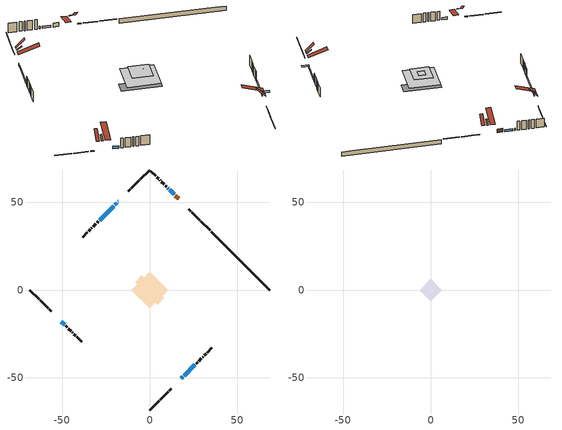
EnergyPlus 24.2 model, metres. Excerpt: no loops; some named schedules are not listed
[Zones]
conditioned space
 floor outside (Floor1 construction): -4.33,0 0,4.33 4.33,0 0,-4.33 z0.25
 floor adiabatic (AdiabaticFloorConstruction): -10.45,0 0,10.45 10.45,0 0,-10.45 z2.69
 floor foundation (Slab1 construction): -8.32,4.43 -4.43,8.32 8.32,-4.43 4.43,-8.32 z-2.04
 wall outside (RimJoist1 construction): 0,-68.38 5.3,-63.07 / -68.38,0 -63.07,-5.3 / 0,68.38 -5.3,63.07 / 34.46,33.92 29.16,39.22 z0.25:0.55
 wall outside (RimJoist2 construction): 5.96,-62.42 10.44,-57.94 / -62.42,-5.96 -57.94,-10.44 / -5.96,62.42 -10.44,57.94 / 28.5,39.88 24.03,44.35 z0.25:0.55
 wall outside (RimJoist3 construction): 11.09,-57.29 12.19,-56.19 / -57.29,-11.09 -56.19,-12.19 / -11.09,57.29 -12.19,56.19 / 23.37,45.01 22.27,46.1 z0.25:0.55
 wall outside (AdiabaticWallConstruction 1): 16.42,51.96 14.6,53.78 z0.25:2.28
 wall outside (AdiabaticWallConstruction): 18.04,-50.33 18.91,-49.47 z0.25:1.77; 13.95,54.43 11.28,57.1 / 19.56,-48.81 25.78,-42.6 / -50.33,-18.04 -48.56,-19.82 / -18.04,50.33 -18.19,50.19 / 10.63,57.75 10.33,58.04 / -18.85,49.53 -19.92,48.45 / -20.58,47.8 -28.57,39.81 z0.25:1.47
 wall outside (Wall1 construction): 26.44,-41.94 27.25,-41.12 / -47.9,-20.48 -47.08,-21.3 / -29.23,39.15 -30.05,38.33 / 9.68,58.7 8.86,59.52 z0.25:5.13
 wall outside (Wall2 construction): 27.91,-40.47 29.47,-38.91 / -46.43,-21.95 -44.86,-23.51 / -30.7,37.67 -32.27,36.11 / 8.2,60.18 6.64,61.74 z0.25:5.13
 wall outside (Wall3 construction): 30.13,-38.25 30.43,-37.95 / -44.21,-24.17 -43.9,-24.47 / -32.92,35.45 -33.23,35.15 / 5.98,62.39 5.68,62.7 z0.25:5.13
 wall outside (Wall4 construction): 31.09,-37.29 32.06,-36.32 / -43.25,-25.13 -42.28,-26.1 / -33.88,34.5 -34.85,33.52 / 5.02,63.35 4.05,64.32 z0.25:5.13
 wall outside (Wall5 construction): 32.72,-35.66 35.46,-32.92 / -41.62,-26.76 -38.88,-29.5 / -35.51,32.87 -38.25,30.13 / 3.4,64.98 0.66,67.72 z0.25:5.13
 wall foundation (FoundationWall1 construction): 35.12,33.26,-2.04 35.12,33.26,0.25 65.05,3.33,0.25 65.05,3.33,0.09 68.38,0,0.09 68.38,0,-2.04
 window (WindowConstruction 4): 18.04,-50.33 18.91,-49.47 z0.25:1.77
 window (WindowConstruction 1): 13.95,54.43 11.28,57.1 z0.25:1.47
 window (WindowConstruction 2): 19.56,-48.81 25.78,-42.6 z0.25:1.47
 window (WindowConstruction 3): -50.33,-18.04 -48.56,-19.82 z0.25:1.47
 window (WindowConstruction 6): -18.04,50.33 -18.19,50.19 z0.25:1.47
 window (WindowConstruction 7): 10.62,57.75 10.33,58.04 z0.25:1.47
 window (WindowConstruction 5): -18.85,49.53 -19.92,48.45 z0.25:1.47
 window (WindowConstruction): -20.58,47.8 -28.57,39.81 z0.25:1.47
 door (Door): 16.42,51.96 14.6,53.78 z0.25:2.28
 ceiling adiabatic (AdiabaticFloorConstruction): 0,-10.45 10.45,0 0,10.45 -10.45,0 z2.69
 roof outside (Roof1 construction): 13.82,-54.56,5.13 11.06,-51.8,9.03 10.08,-52.78,9.03 12.84,-55.54,5.13; -54.56,-13.82,5.13 -51.8,-11.06,9.03 -52.78,-10.08,9.03 -55.54,-12.84,5.13; -13.82,54.56,5.13 -11.06,51.8,9.03 -10.08,52.78,9.03 -12.84,55.54,5.13; 20.64,47.73,5.13 17.89,44.98,9.03 18.86,44,9.03 21.62,46.76,5.13
 roof outside (Roof2 construction): 14.98,-53.4,5.13 13.37,-51.79,6.84 12.86,-52.29,6.84 14.47,-53.9,5.13; -53.4,-14.98,5.13 -51.79,-13.37,6.84 -52.29,-12.86,6.84 -53.9,-14.47,5.13; -14.98,53.4,5.13 -13.37,51.79,6.84 -12.86,52.29,6.84 -14.47,53.9,5.13; 19.48,48.89,5.13 17.87,47.28,6.84 18.38,46.78,6.84 19.99,48.39,5.13
attic - vented
 floor to conditioned space (Floor2 construction Reversed): -2.37,0 0,2.37 2.37,0 0,-2.37 z5.13
 floor to conditioned space (Floor3 construction Reversed): -6.4,0 0,6.4 6.4,0 0,-6.4 z5.13
 roof outside (Roof3 construction): 17.39,-50.99,5.13 10.74,-44.34,8.26 8.99,-46.09,8.26 15.63,-52.74,5.13; -50.99,-17.39,5.13 -44.34,-10.74,8.26 -46.09,-8.99,8.26 -52.74,-15.63,5.13; -17.39,50.99,5.13 -10.74,44.34,8.26 -8.99,46.09,8.26 -15.63,52.74,5.13; 17.07,51.3,5.13 10.42,44.65,8.26 12.18,42.9,8.26 18.83,49.55,5.13
shading: 19.01,-49.37 17.94,-50.44 20.31,-52.81 21.38,-51.73 z1.92
[Building]
Building 1: Terrain=Suburbs
[Site:Location]
Montreal Intl AP_QC: Latitude {deg}=45.47; Longitude {deg}=-73.74; Time Zone {hr}=-5; Elevation {m}=36; Keep Site Location Information=Yes
[Site:GroundTemperature:Shallow]
2.07863, -0.316383, -0.508184, 0.628371, 5.19101, 9.73239, 13.6695, 16.1636, 16.3755, 14.347, 10.5102, 6.10817
[Site:WaterMainsTemperature]
Calculation Method=Schedule; Temperature Schedule=mains temperature schedule
[Material] Roughness=Rough; Thermal Absorptance=0.9
Name | Thickness {m} | Conductivity {W/m-K} | Density {kg/m3} | Specific Heat {J/kg-K} | Solar Absorptance | Visible Absorptance
asphalt or fiberglass shingles | 0.00635 | 0.162714 | 1121.4 | 1465.45 | 0.84 | 0.84
ceiling loosefill ins | 0.0846667 | 0.0480833 | 16.02 | 1046.75 | 0.7 | 0.7
ceiling stud and cavity | 0.1397 | 0.104117 | 65.682 | 1177.47 | 0.7 | 0.7
ceiling stud and cavity 1 | 0.1397 | 0.0969892 | 65.682 | 1177.47 | 0.7 | 0.7
concrete 4.0 in. | 0.1016 | 1.803125 | 2242.8 | 837.4 | 0.7 | 0.7
concrete 8.0 in. | 0.2032 | 1.803125 | 2242.8 | 837.4 | 0.7 | 0.7
door material | 0.04445 | 0.053851 | 512.64 | 1214.23 | 0.7 | 0.7
exterior vertical ins | 0.0398443 | 0.029427 | 32.04 | 1214.23 | 0.7 | 0.7
floor covering | 0.0127 | 0.0433444 | 54.468 | 1339.84 | 0.6 | 0.6
floor rigid ins | 0.155448 | 0.029427 | 32.04 | 1214.23 | 0.7 | 0.7
floor rigid ins 1; wall rigid ins 1 | 0.512978 | 0.029427 | 32.04 | 1214.23 | 0.7 | 0.7
floor stud and cavity | 0.1397 | 0.216063 | 92.3553 | 1139.71 | 0.7 | 0.7
floor stud and cavity 1 | 0.1397 | 1.75129 | 37.0049 | 1207.88 | 0.7 | 0.7
furniture material conditioned space 1 | 0.1524 | 0.115458 | 640.8 | 1214.23 | 0.6 | 0.6
gypsum board | 0.0127 | 0.160291 | 801 | 837.4 | 0.6 | 0.6
gypsum board 1 | 0.0127 | 0.160291 | 801 | 837.4 | 0.7 | 0.7
osb sheathing 0.5 in. | 0.0127 | 0.115458 | 512.64 | 1214.23 | 0.7 | 0.7
osb sheathing 0.75 in. | 0.01905 | 0.115458 | 512.64 | 1214.23 | 0.7 | 0.7
osb sheathing 2.0 in. | 0.0508 | 0.115458 | 512.64 | 1214.23 | 0.7 | 0.7
rim joist rigid ins; wall rigid ins | 0.051816 | 0.029427 | 32.04 | 1214.23 | 0.7 | 0.7
rim joist stud and cavity | 0.0508 | 0.0327253 | 125.044 | 1163.47 | 0.6 | 0.6
rim joist stud and cavity 1 | 0.0508 | 0.237293 | 125.044 | 1163.47 | 0.6 | 0.6
rim joist stud and cavity 2 | 0.0508 | 0.0479571 | 125.044 | 1163.47 | 0.6 | 0.6
roof stud and cavity | 0.2032 | 0.1132 | 78.34581 | 1123.46 | 0.7 | 0.7
roof stud and cavity 1 | 0.2032 | 0.114765 | 78.34581 | 1123.46 | 0.7 | 0.7
wall stud and cavity | 0.1397 | 0.0981912 | 139.0536 | 1170.24 | 0.7 | 0.7
wall stud and cavity 1 | 0.1397 | 0.219171 | 139.0536 | 1170.24 | 0.7 | 0.7
wall stud and cavity 2 | 0.1397 | 0.142185 | 139.0536 | 1170.24 | 0.7 | 0.7
wall stud and cavity 3 | 0.1397 | 0.14531 | 139.0536 | 1170.24 | 0.7 | 0.7
wall stud and cavity 4 | 0.1397 | 0.213279 | 139.0536 | 1170.24 | 0.7 | 0.7
wall stud and cavity 5 | 0.0889 | 0.380278 | 52.3479 | 1209.89 | 0.7 | 0.7
wall stud and cavity 6 | 0.0889 | 0.391764 | 83.0341 | 1211.67 | 0.7 | 0.7
wood siding | 0.0254 | 0.102417 | 544.68 | 1172.36 | 0 | 0
wood siding 1; wood siding 2; wood siding 3 | 0.0254 | 0.102417 | 544.68 | 1172.36 | 0.7 | 0.7
[WindowMaterial:SimpleGlazingSystem]
Name | U-Factor {W/m2-K} | Solar Heat Gain Coefficient
WindowMaterial | 2.93382 | 0.6
WindowMaterial 1 | 2.961077 | 0.63
WindowMaterial 2 | 3.09508 | 0.34
[Construction]
AdiabaticFloorConstruction: floor stud and cavity 1, floor rigid ins 1, osb sheathing 0.75 in., floor covering
AdiabaticWallConstruction: wood siding 2, wall rigid ins 1, wall stud and cavity 5, gypsum board
AdiabaticWallConstruction 1: wood siding 3, wall rigid ins 1, wall stud and cavity 5, gypsum board
Door: door material
Floor1 construction: floor stud and cavity, floor rigid ins, osb sheathing 0.75 in., floor covering
Floor2 construction Reversed: gypsum board, ceiling stud and cavity, ceiling loosefill ins
Floor3 construction Reversed: gypsum board, ceiling stud and cavity 1, ceiling loosefill ins
FoundationWall1 construction: concrete 8.0 in., gypsum board 1
furniture construction conditioned space 1: furniture material conditioned space 1
PartitionWallConstruction: gypsum board, wall stud and cavity 6, gypsum board
RimJoist1 construction: wood siding 1, rim joist rigid ins, osb sheathing 2.0 in., rim joist stud and cavity
RimJoist2 construction: wood siding 1, rim joist rigid ins, osb sheathing 2.0 in., rim joist stud and cavity 1
RimJoist3 construction: wood siding 1, rim joist rigid ins, osb sheathing 2.0 in., rim joist stud and cavity 2
Roof1 construction: asphalt or fiberglass shingles, osb sheathing 0.75 in., roof stud and cavity, gypsum board
Roof2 construction: asphalt or fiberglass shingles, osb sheathing 0.75 in., roof stud and cavity 1, gypsum board
Roof3 construction: asphalt or fiberglass shingles
Slab1 construction: concrete 4.0 in.
Wall1 construction: wood siding, wall rigid ins, osb sheathing 0.5 in., wall stud and cavity, gypsum board
Wall2 construction: wood siding, wall rigid ins, osb sheathing 0.5 in., wall stud and cavity 1, gypsum board
Wall3 construction: wood siding, wall rigid ins, osb sheathing 0.5 in., wall stud and cavity 2, gypsum board
Wall4 construction: wood siding, wall rigid ins, osb sheathing 0.5 in., wall stud and cavity 3, gypsum board
Wall5 construction: wood siding, wall rigid ins, osb sheathing 0.5 in., wall stud and cavity 4, gypsum board
WindowConstruction; WindowConstruction 1; WindowConstruction 2; WindowConstruction 3: WindowMaterial
WindowConstruction 4; WindowConstruction 5: WindowMaterial 1
WindowConstruction 6; WindowConstruction 7: WindowMaterial 2
[Zone] Multiplier=1; Part of Total Floor Area=Yes
Name | Volume {m3}
attic - vented | 47.4365
conditioned space | 792.9
[Space]
Name | Zone | Volume {m3}
attic - vented 1 | attic - vented | 47.4365
conditioned space 1 | conditioned space | 792.9
[ZoneInfiltration:EffectiveLeakageArea]
infil attic - vented 1: Zone or Space=attic - vented 1; Schedule=Always On Discrete; Effective Air Leakage Area {cm2}=3728.8; Stack Coefficient=0.00021798; Wind Coefficient=9.97537e-06
[ZoneMixing]
whole house fan mix: Zone or Space=attic - vented; Schedule=Always On Continuous; Design Flow Rate Calculation Method=Flow/Zone; Design Flow Rate {m3/s}=0; Source Zone or Space=conditioned space
[SurfaceProperty:ExposedFoundationPerimeter]
Slab1: Exposed Perimeter Calculation Method=TotalExposedPerimeter; Total Exposed Perimeter {m}=47.037
[InternalMass] Zone or ZoneList=conditioned space; Space or SpaceList=conditioned space 1
Name | Construction | Surface Area {m2}
furniture mass conditioned space 1 | furniture construction conditioned space 1 | 141.852
partition wall mass | PartitionWallConstruction | 354.631
[Lights]
interior lighting: Zone or ZoneList or Space or SpaceList=conditioned space 1; Schedule=interior lighting schedule; Design Level Calculation Method=LightingLevel; Lighting Level {W}=343.2; Return Air Fraction=0; Fraction Radiant=0.6; Fraction Visible=0.2; Fraction Replaceable=1
[People]
occupants: Zone or ZoneList or Space or SpaceList=conditioned space 1; Number of People Schedule=occupants schedule; Number of People Calculation Method=People; Number of People=3; Fraction Radiant=0.314171; Sensible Heat Fraction=0.56303; Activity Level Schedule=occupants activity schedule; Carbon Dioxide Generation Rate {m3/s-W}=0; Enable ASHRAE 55 Comfort Warnings=No; Mean Radiant Temperature Calculation Type=EnclosureAveraged
[ElectricEquipment] Zone or ZoneList or Space or SpaceList=conditioned space 1; Design Level Calculation Method=EquipmentLevel
Name | Schedule | Design Level {W} | Fraction Latent | Fraction Radiant | Fraction Lost
clothes dryer | clothes dryer schedule | 140.772 | 0.015 | 0.081 | 0.85
clothes washer | clothes washer schedule | 32.1985 | 0.03 | 0.162 | 0.7
cooking range | cooking range schedule | 215.147 | 0.08 | 0.432 | 0.2
dishwasher | dishwasher schedule | 66.8632 | 0.3 | 0.18 | 0.4
fridge | fridge schedule | 72.9452 | 0 | 0.6 | 0
mech vent house fan | mech vent house fan schedule | 960 | 0 | 0 | 1
mech vent house fan cfis | mech vent house fan cfis schedule | 0 | 0 | 0 | 0
misc plug loads | misc plug loads schedule | 494.7 | 0.045 | 0.513 | 0.1
whole house fan | Always On Discrete | 0 | 0 | 0 | 1
[OtherEquipment] Zone or ZoneList or Space or SpaceList=conditioned space 1; Design Level Calculation Method=EquipmentLevel
Name | Fuel Type | Schedule | Design Level {W} | Fraction Latent | Fraction Radiant | Fraction Lost
clothes dryer 1 | Electricity | clothes dryer schedule | 0 | 0.015 | 0.081 | 0.85
cooking range 1 | Electricity | cooking range schedule | 0 | 0.08 | 0.432 | 0.2
general water use latent | None | general water use schedule | 62.594 | 1 | 0 | 0
general water use sensible | None | general water use schedule | -61.6891 | 0 | 0.6 | 0
mech vent house fan latent load | None | Always On Discrete | 0 | 1 | 0 | 0
mech vent house fan sensible load | None | Always On Discrete | 0 | 0 | 0 | 0
water heater energy adjustment1 | Electricity | Always On Discrete | 0.01 | 0 | 0 | 1
[ZoneInfiltration:DesignFlowRate] Zone or ZoneList or Space or SpaceList=conditioned space 1; Schedule=Always On Discrete; Design Flow Rate Calculation Method=Flow/Zone; Design Flow Rate {m3/s}=0
infil flow; natural vent flow; whole house fan flow
[Foundation:Kiva]
Foundation Kiva 1: Initial Indoor Air Temperature {C}=21; Wall Height Above Grade {m}=0.249997; Wall Depth Below Slab {m}=0.2032; Custom Block Material Name 1=exterior vertical ins; Custom Block Depth 1 {m}=2.28999; Custom Block X Position 1 {m}=0.2159; Custom Block Z Position 1 {m}=0
[Foundation:Kiva:Settings]
Soil Conductivity {W/m-K}=0.849921; Soil Density {kg/m3}=1842.3; Soil Specific Heat {J/kg-K}=418.7; Ground Solar Absorptivity=0.9; Ground Thermal Absorptivity=0.9; Ground Surface Roughness {m}=0.03; Far-Field Width {m}=40; Deep-Ground Boundary Condition=ZeroFlux; Deep-Ground Depth {m}=40; Minimum Cell Dimension {m}=0.2; Maximum Cell Growth Coefficient=3; Simulation Timestep=Timestep
[Exterior:Lights]
exterior lighting: Schedule=exterior lighting schedule; Design Level {W}=75.6
[Schedule:Constant]
Name | Hourly Value
Always On Continuous; mech vent house fan schedule; mech vent house fan cfis schedule; Always On Discrete | 1
occupants activity schedule | 117.228
fridge schedule | 0
[Schedule:Week:Daily]
interior lighting schedule Week Rule - Jan1-Jan27: interior lighting schedule day, interior lighting schedule day, interior lighting schedule day, interior lighting schedule day, interior lighting schedule day, interior lighting schedule day, interior lighting schedule day, interior lighting schedule default day, interior lighting schedule default day, interior lighting schedule default day, interior lighting schedule default day, interior lighting schedule default day
interior lighting schedule Week Rule - Jan28-Feb3: interior lighting schedule day, interior lighting schedule day, interior lighting schedule day, interior lighting schedule day, interior lighting schedule day 1, interior lighting schedule day 1, interior lighting schedule day 1, interior lighting schedule default day, interior lighting schedule default day, interior lighting schedule default day, interior lighting schedule default day, interior lighting schedule default day
interior lighting schedule Week Rule - Feb4-Feb24: interior lighting schedule day 1, interior lighting schedule day 1, interior lighting schedule day 1, interior lighting schedule day 1, interior lighting schedule day 1, interior lighting schedule day 1, interior lighting schedule day 1, interior lighting schedule default day, interior lighting schedule default day, interior lighting schedule default day, interior lighting schedule default day, interior lighting schedule default day
interior lighting schedule Week Rule - Feb25-Mar3: interior lighting schedule day 1, interior lighting schedule day 1, interior lighting schedule day 1, interior lighting schedule day 1, interior lighting schedule day 2, interior lighting schedule day 2, interior lighting schedule day 2, interior lighting schedule default day, interior lighting schedule default day, interior lighting schedule default day, interior lighting schedule default day, interior lighting schedule default day
interior lighting schedule Week Rule - Mar4-Mar31: interior lighting schedule day 2, interior lighting schedule day 2, interior lighting schedule day 2, interior lighting schedule day 2, interior lighting schedule day 2, interior lighting schedule day 2, interior lighting schedule day 2, interior lighting schedule default day, interior lighting schedule default day, interior lighting schedule default day, interior lighting schedule default day, interior lighting schedule default day
interior lighting schedule Week Rule - Apr1-Apr28: interior lighting schedule day 3, interior lighting schedule day 3, interior lighting schedule day 3, interior lighting schedule day 3, interior lighting schedule day 3, interior lighting schedule day 3, interior lighting schedule day 3, interior lighting schedule default day, interior lighting schedule default day, interior lighting schedule default day, interior lighting schedule default day, interior lighting schedule default day
interior lighting schedule Week Rule - Apr29-May5: interior lighting schedule day 3, interior lighting schedule day 3, interior lighting schedule day 4, interior lighting schedule day 4, interior lighting schedule day 4, interior lighting schedule day 4, interior lighting schedule day 4, interior lighting schedule default day, interior lighting schedule default day, interior lighting schedule default day, interior lighting schedule default day, interior lighting schedule default day
interior lighting schedule Week Rule - May6-May26: interior lighting schedule day 4, interior lighting schedule day 4, interior lighting schedule day 4, interior lighting schedule day 4, interior lighting schedule day 4, interior lighting schedule day 4, interior lighting schedule day 4, interior lighting schedule default day, interior lighting schedule default day, interior lighting schedule default day, interior lighting schedule default day, interior lighting schedule default day
interior lighting schedule Week Rule - May27-Jun2: interior lighting schedule day 4, interior lighting schedule day 4, interior lighting schedule day 4, interior lighting schedule day 4, interior lighting schedule day 4, interior lighting schedule day 5, interior lighting schedule day 5, interior lighting schedule default day, interior lighting schedule default day, interior lighting schedule default day, interior lighting schedule default day, interior lighting schedule default day
interior lighting schedule Week Rule - Jun3-Jun30: interior lighting schedule day 5, interior lighting schedule day 5, interior lighting schedule day 5, interior lighting schedule day 5, interior lighting schedule day 5, interior lighting schedule day 5, interior lighting schedule day 5, interior lighting schedule default day, interior lighting schedule default day, interior lighting schedule default day, interior lighting schedule default day, interior lighting schedule default day
interior lighting schedule Week Rule - Jul1-Jul28: interior lighting schedule day 6, interior lighting schedule day 6, interior lighting schedule day 6, interior lighting schedule day 6, interior lighting schedule day 6, interior lighting schedule day 6, interior lighting schedule day 6, interior lighting schedule default day, interior lighting schedule default day, interior lighting schedule default day, interior lighting schedule default day, interior lighting schedule default day
interior lighting schedule Week Rule - Jul29-Aug4: interior lighting schedule day 6, interior lighting schedule day 6, interior lighting schedule day 6, interior lighting schedule day 7, interior lighting schedule day 7, interior lighting schedule day 7, interior lighting schedule day 7, interior lighting schedule default day, interior lighting schedule default day, interior lighting schedule default day, interior lighting schedule default day, interior lighting schedule default day
interior lighting schedule Week Rule - Aug5-Aug25: interior lighting schedule day 7, interior lighting schedule day 7, interior lighting schedule day 7, interior lighting schedule day 7, interior lighting schedule day 7, interior lighting schedule day 7, interior lighting schedule day 7, interior lighting schedule default day, interior lighting schedule default day, interior lighting schedule default day, interior lighting schedule default day, interior lighting schedule default day
interior lighting schedule Week Rule - Aug26-Sep1: interior lighting schedule day 7, interior lighting schedule day 7, interior lighting schedule day 7, interior lighting schedule day 7, interior lighting schedule day 7, interior lighting schedule day 7, interior lighting schedule day 8, interior lighting schedule default day, interior lighting schedule default day, interior lighting schedule default day, interior lighting schedule default day, interior lighting schedule default day
interior lighting schedule Week Rule - Sep2-Sep29: interior lighting schedule day 8, interior lighting schedule day 8, interior lighting schedule day 8, interior lighting schedule day 8, interior lighting schedule day 8, interior lighting schedule day 8, interior lighting schedule day 8, interior lighting schedule default day, interior lighting schedule default day, interior lighting schedule default day, interior lighting schedule default day, interior lighting schedule default day
interior lighting schedule Week Rule - Sep30-Oct6: interior lighting schedule day 8, interior lighting schedule day 9, interior lighting schedule day 9, interior lighting schedule day 9, interior lighting schedule day 9, interior lighting schedule day 9, interior lighting schedule day 9, interior lighting schedule default day, interior lighting schedule default day, interior lighting schedule default day, interior lighting schedule default day, interior lighting schedule default day
interior lighting schedule Week Rule - Oct7-Oct27: interior lighting schedule day 9, interior lighting schedule day 9, interior lighting schedule day 9, interior lighting schedule day 9, interior lighting schedule day 9, interior lighting schedule day 9, interior lighting schedule day 9, interior lighting schedule default day, interior lighting schedule default day, interior lighting schedule default day, interior lighting schedule default day, interior lighting schedule default day
interior lighting schedule Week Rule - Oct28-Nov3: interior lighting schedule day 9, interior lighting schedule day 9, interior lighting schedule day 9, interior lighting schedule day 9, interior lighting schedule day 10, interior lighting schedule day 10, interior lighting schedule day 10, interior lighting schedule default day, interior lighting schedule default day, interior lighting schedule default day, interior lighting schedule default day, interior lighting schedule default day
interior lighting schedule Week Rule - Nov4-Nov24: interior lighting schedule day 10, interior lighting schedule day 10, interior lighting schedule day 10, interior lighting schedule day 10, interior lighting schedule day 10, interior lighting schedule day 10, interior lighting schedule day 10, interior lighting schedule default day, interior lighting schedule default day, interior lighting schedule default day, interior lighting schedule default day, interior lighting schedule default day
interior lighting schedule Week Rule - Nov25-Dec1: interior lighting schedule day 10, interior lighting schedule day 10, interior lighting schedule day 10, interior lighting schedule day 10, interior lighting schedule day 10, interior lighting schedule day 10, interior lighting schedule day 11, interior lighting schedule default day, interior lighting schedule default day, interior lighting schedule default day, interior lighting schedule default day, interior lighting schedule default day
interior lighting schedule Week Rule - Dec2-Dec31: interior lighting schedule day 11, interior lighting schedule day 11, interior lighting schedule day 11, interior lighting schedule day 11, interior lighting schedule day 11, interior lighting schedule day 11, interior lighting schedule day 11, interior lighting schedule default day, interior lighting schedule default day, interior lighting schedule default day, interior lighting schedule default day, interior lighting schedule default day
occupants schedule Week Rule - Jan1-Dec31: occupants schedule day, occupants schedule day, occupants schedule day, occupants schedule day, occupants schedule day, occupants schedule day, occupants schedule day, occupants schedule default day, occupants schedule default day, occupants schedule default day, occupants schedule default day, occupants schedule default day
clothes dryer schedule Week Rule - Jan1-Dec31: clothes dryer schedule day, clothes dryer schedule day, clothes dryer schedule day, clothes dryer schedule day, clothes dryer schedule day, clothes dryer schedule day, clothes dryer schedule day, clothes dryer schedule default day, clothes dryer schedule default day, clothes dryer schedule default day, clothes dryer schedule default day, clothes dryer schedule default day
clothes washer schedule Week Rule - Jan1-Dec31: clothes washer schedule day, clothes washer schedule day, clothes washer schedule day, clothes washer schedule day, clothes washer schedule day, clothes washer schedule day, clothes washer schedule day, clothes washer schedule default day, clothes washer schedule default day, clothes washer schedule default day, clothes washer schedule default day, clothes washer schedule default day
cooking range schedule Week Rule - Jan1-Dec31: cooking range schedule day, cooking range schedule day, cooking range schedule day, cooking range schedule day, cooking range schedule day, cooking range schedule day, cooking range schedule day, cooking range schedule default day, cooking range schedule default day, cooking range schedule default day, cooking range schedule default day, cooking range schedule default day
dishwasher schedule Week Rule - Jan1-Dec31: dishwasher schedule day, dishwasher schedule day, dishwasher schedule day, dishwasher schedule day, dishwasher schedule day, dishwasher schedule day, dishwasher schedule day, dishwasher schedule default day, dishwasher schedule default day, dishwasher schedule default day, dishwasher schedule default day, dishwasher schedule default day
misc plug loads schedule Week Rule - Jan1-Dec31: misc plug loads schedule day, misc plug loads schedule day, misc plug loads schedule day, misc plug loads schedule day, misc plug loads schedule day, misc plug loads schedule day, misc plug loads schedule day, misc plug loads schedule default day, misc plug loads schedule default day, misc plug loads schedule default day, misc plug loads schedule default day, misc plug loads schedule default day
general water use schedule Week Rule - Jan1-Dec31: general water use schedule day, general water use schedule day, general water use schedule day, general water use schedule day, general water use schedule day, general water use schedule day, general water use schedule day, general water use schedule default day, general water use schedule default day, general water use schedule default day, general water use schedule default day, general water use schedule default day
exterior lighting schedule Week Rule - Jan1-Jan27: exterior lighting schedule day, exterior lighting schedule day, exterior lighting schedule day, exterior lighting schedule day, exterior lighting schedule day, exterior lighting schedule day, exterior lighting schedule day, exterior lighting schedule default day, exterior lighting schedule default day, exterior lighting schedule default day, exterior lighting schedule default day, exterior lighting schedule default day
exterior lighting schedule Week Rule - Jan28-Feb3: exterior lighting schedule day, exterior lighting schedule day, exterior lighting schedule day, exterior lighting schedule day, exterior lighting schedule day 1, exterior lighting schedule day 1, exterior lighting schedule day 1, exterior lighting schedule default day, exterior lighting schedule default day, exterior lighting schedule default day, exterior lighting schedule default day, exterior lighting schedule default day
exterior lighting schedule Week Rule - Feb4-Feb24: exterior lighting schedule day 1, exterior lighting schedule day 1, exterior lighting schedule day 1, exterior lighting schedule day 1, exterior lighting schedule day 1, exterior lighting schedule day 1, exterior lighting schedule day 1, exterior lighting schedule default day, exterior lighting schedule default day, exterior lighting schedule default day, exterior lighting schedule default day, exterior lighting schedule default day
exterior lighting schedule Week Rule - Feb25-Mar3: exterior lighting schedule day 1, exterior lighting schedule day 1, exterior lighting schedule day 1, exterior lighting schedule day 1, exterior lighting schedule day 2, exterior lighting schedule day 2, exterior lighting schedule day 2, exterior lighting schedule default day, exterior lighting schedule default day, exterior lighting schedule default day, exterior lighting schedule default day, exterior lighting schedule default day
exterior lighting schedule Week Rule - Mar4-Mar31: exterior lighting schedule day 2, exterior lighting schedule day 2, exterior lighting schedule day 2, exterior lighting schedule day 2, exterior lighting schedule day 2, exterior lighting schedule day 2, exterior lighting schedule day 2, exterior lighting schedule default day, exterior lighting schedule default day, exterior lighting schedule default day, exterior lighting schedule default day, exterior lighting schedule default day
exterior lighting schedule Week Rule - Apr1-Apr28: exterior lighting schedule day 3, exterior lighting schedule day 3, exterior lighting schedule day 3, exterior lighting schedule day 3, exterior lighting schedule day 3, exterior lighting schedule day 3, exterior lighting schedule day 3, exterior lighting schedule default day, exterior lighting schedule default day, exterior lighting schedule default day, exterior lighting schedule default day, exterior lighting schedule default day
exterior lighting schedule Week Rule - Apr29-May5: exterior lighting schedule day 3, exterior lighting schedule day 3, exterior lighting schedule day 4, exterior lighting schedule day 4, exterior lighting schedule day 4, exterior lighting schedule day 4, exterior lighting schedule day 4, exterior lighting schedule default day, exterior lighting schedule default day, exterior lighting schedule default day, exterior lighting schedule default day, exterior lighting schedule default day
exterior lighting schedule Week Rule - May6-May26: exterior lighting schedule day 4, exterior lighting schedule day 4, exterior lighting schedule day 4, exterior lighting schedule day 4, exterior lighting schedule day 4, exterior lighting schedule day 4, exterior lighting schedule day 4, exterior lighting schedule default day, exterior lighting schedule default day, exterior lighting schedule default day, exterior lighting schedule default day, exterior lighting schedule default day
exterior lighting schedule Week Rule - May27-Jun2: exterior lighting schedule day 4, exterior lighting schedule day 4, exterior lighting schedule day 4, exterior lighting schedule day 4, exterior lighting schedule day 4, exterior lighting schedule day 5, exterior lighting schedule day 5, exterior lighting schedule default day, exterior lighting schedule default day, exterior lighting schedule default day, exterior lighting schedule default day, exterior lighting schedule default day
exterior lighting schedule Week Rule - Jun3-Jun30: exterior lighting schedule day 5, exterior lighting schedule day 5, exterior lighting schedule day 5, exterior lighting schedule day 5, exterior lighting schedule day 5, exterior lighting schedule day 5, exterior lighting schedule day 5, exterior lighting schedule default day, exterior lighting schedule default day, exterior lighting schedule default day, exterior lighting schedule default day, exterior lighting schedule default day
exterior lighting schedule Week Rule - Jul1-Jul28: exterior lighting schedule day 6, exterior lighting schedule day 6, exterior lighting schedule day 6, exterior lighting schedule day 6, exterior lighting schedule day 6, exterior lighting schedule day 6, exterior lighting schedule day 6, exterior lighting schedule default day, exterior lighting schedule default day, exterior lighting schedule default day, exterior lighting schedule default day, exterior lighting schedule default day
exterior lighting schedule Week Rule - Jul29-Aug4: exterior lighting schedule day 6, exterior lighting schedule day 6, exterior lighting schedule day 6, exterior lighting schedule day 7, exterior lighting schedule day 7, exterior lighting schedule day 7, exterior lighting schedule day 7, exterior lighting schedule default day, exterior lighting schedule default day, exterior lighting schedule default day, exterior lighting schedule default day, exterior lighting schedule default day
exterior lighting schedule Week Rule - Aug5-Aug25: exterior lighting schedule day 7, exterior lighting schedule day 7, exterior lighting schedule day 7, exterior lighting schedule day 7, exterior lighting schedule day 7, exterior lighting schedule day 7, exterior lighting schedule day 7, exterior lighting schedule default day, exterior lighting schedule default day, exterior lighting schedule default day, exterior lighting schedule default day, exterior lighting schedule default day
exterior lighting schedule Week Rule - Aug26-Sep1: exterior lighting schedule day 7, exterior lighting schedule day 7, exterior lighting schedule day 7, exterior lighting schedule day 7, exterior lighting schedule day 7, exterior lighting schedule day 7, exterior lighting schedule day 8, exterior lighting schedule default day, exterior lighting schedule default day, exterior lighting schedule default day, exterior lighting schedule default day, exterior lighting schedule default day
exterior lighting schedule Week Rule - Sep2-Sep29: exterior lighting schedule day 8, exterior lighting schedule day 8, exterior lighting schedule day 8, exterior lighting schedule day 8, exterior lighting schedule day 8, exterior lighting schedule day 8, exterior lighting schedule day 8, exterior lighting schedule default day, exterior lighting schedule default day, exterior lighting schedule default day, exterior lighting schedule default day, exterior lighting schedule default day
exterior lighting schedule Week Rule - Sep30-Oct6: exterior lighting schedule day 8, exterior lighting schedule day 9, exterior lighting schedule day 9, exterior lighting schedule day 9, exterior lighting schedule day 9, exterior lighting schedule day 9, exterior lighting schedule day 9, exterior lighting schedule default day, exterior lighting schedule default day, exterior lighting schedule default day, exterior lighting schedule default day, exterior lighting schedule default day
exterior lighting schedule Week Rule - Oct7-Oct27: exterior lighting schedule day 9, exterior lighting schedule day 9, exterior lighting schedule day 9, exterior lighting schedule day 9, exterior lighting schedule day 9, exterior lighting schedule day 9, exterior lighting schedule day 9, exterior lighting schedule default day, exterior lighting schedule default day, exterior lighting schedule default day, exterior lighting schedule default day, exterior lighting schedule default day
exterior lighting schedule Week Rule - Oct28-Nov3: exterior lighting schedule day 9, exterior lighting schedule day 9, exterior lighting schedule day 9, exterior lighting schedule day 9, exterior lighting schedule day 10, exterior lighting schedule day 10, exterior lighting schedule day 10, exterior lighting schedule default day, exterior lighting schedule default day, exterior lighting schedule default day, exterior lighting schedule default day, exterior lighting schedule default day
exterior lighting schedule Week Rule - Nov4-Nov24: exterior lighting schedule day 10, exterior lighting schedule day 10, exterior lighting schedule day 10, exterior lighting schedule day 10, exterior lighting schedule day 10, exterior lighting schedule day 10, exterior lighting schedule day 10, exterior lighting schedule default day, exterior lighting schedule default day, exterior lighting schedule default day, exterior lighting schedule default day, exterior lighting schedule default day
[Schedule:Year]
interior lighting schedule: interior lighting schedule Week Rule - Jan1-Jan27, 1, 1, 1, 27, interior lighting schedule Week Rule - Jan28-Feb3, 1, 28, 2, 3, interior lighting schedule Week Rule - Feb4-Feb24, 2, 4, 2, 24, interior lighting schedule Week Rule - Feb25-Mar3, 2, 25, 3, 3, interior lighting schedule Week Rule - Mar4-Mar31, 3, 4, 3, 31, interior lighting schedule Week Rule - Apr1-Apr28, 4, 1, 4, 28, interior lighting schedule Week Rule - Apr29-May5, 4, 29, 5, 5, interior lighting schedule Week Rule - May6-May26, 5, 6, 5, 26, interior lighting schedule Week Rule - May27-Jun2, 5, 27, 6, 2, interior lighting schedule Week Rule - Jun3-Jun30, 6, 3, 6, 30, interior lighting schedule Week Rule - Jul1-Jul28, 7, 1, 7, 28, interior lighting schedule Week Rule - Jul29-Aug4, 7, 29, 8, 4, interior lighting schedule Week Rule - Aug5-Aug25, 8, 5, 8, 25, interior lighting schedule Week Rule - Aug26-Sep1, 8, 26, 9, 1, interior lighting schedule Week Rule - Sep2-Sep29, 9, 2, 9, 29, interior lighting schedule Week Rule - Sep30-Oct6, 9, 30, 10, 6, interior lighting schedule Week Rule - Oct7-Oct27, 10, 7, 10, 27, interior lighting schedule Week Rule - Oct28-Nov3, 10, 28, 11, 3, interior lighting schedule Week Rule - Nov4-Nov24, 11, 4, 11, 24, interior lighting schedule Week Rule - Nov25-Dec1, 11, 25, 12, 1, interior lighting schedule Week Rule - Dec2-Dec31, 12, 2, 12, 31
occupants schedule: occupants schedule Week Rule - Jan1-Dec31, 1, 1, 12, 31
clothes dryer schedule: clothes dryer schedule Week Rule - Jan1-Dec31, 1, 1, 12, 31
clothes washer schedule: clothes washer schedule Week Rule - Jan1-Dec31, 1, 1, 12, 31
cooking range schedule: cooking range schedule Week Rule - Jan1-Dec31, 1, 1, 12, 31
dishwasher schedule: dishwasher schedule Week Rule - Jan1-Dec31, 1, 1, 12, 31
misc plug loads schedule: misc plug loads schedule Week Rule - Jan1-Dec31, 1, 1, 12, 31
general water use schedule: general water use schedule Week Rule - Jan1-Dec31, 1, 1, 12, 31
exterior lighting schedule: exterior lighting schedule Week Rule - Jan1-Jan27, 1, 1, 1, 27, exterior lighting schedule Week Rule - Jan28-Feb3, 1, 28, 2, 3, exterior lighting schedule Week Rule - Feb4-Feb24, 2, 4, 2, 24, exterior lighting schedule Week Rule - Feb25-Mar3, 2, 25, 3, 3, exterior lighting schedule Week Rule - Mar4-Mar31, 3, 4, 3, 31, exterior lighting schedule Week Rule - Apr1-Apr28, 4, 1, 4, 28, exterior lighting schedule Week Rule - Apr29-May5, 4, 29, 5, 5, exterior lighting schedule Week Rule - May6-May26, 5, 6, 5, 26, exterior lighting schedule Week Rule - May27-Jun2, 5, 27, 6, 2, exterior lighting schedule Week Rule - Jun3-Jun30, 6, 3, 6, 30, exterior lighting schedule Week Rule - Jul1-Jul28, 7, 1, 7, 28, exterior lighting schedule Week Rule - Jul29-Aug4, 7, 29, 8, 4, exterior lighting schedule Week Rule - Aug5-Aug25, 8, 5, 8, 25, exterior lighting schedule Week Rule - Aug26-Sep1, 8, 26, 9, 1, exterior lighting schedule Week Rule - Sep2-Sep29, 9, 2, 9, 29, exterior lighting schedule Week Rule - Sep30-Oct6, 9, 30, 10, 6, exterior lighting schedule Week Rule - Oct7-Oct27, 10, 7, 10, 27, exterior lighting schedule Week Rule - Oct28-Nov3, 10, 28, 11, 3, exterior lighting schedule Week Rule - Nov4-Nov24, 11, 4, 11, 24, exterior lighting schedule Week Rule - Nov25-Dec1, 11, 25, 12, 1, exterior lighting schedule Week Rule - Dec2-Dec31, 12, 2, 12, 31
[Schedule:Compact]
mains temperature schedule: Through: 01/01, For: AllDays, Until: 24:00, 6.56833, Through: 01/02, For: AllDays, Until: 24:00, 6.48722, Through: 01/03, For: AllDays, Until: 24:00, 6.40722, Through: 01/04, For: AllDays, Until: 24:00, 6.32889, Through: 01/05, For: AllDays, Until: 24:00, 6.25167, Through: 01/06, For: AllDays, Until: 24:00, 6.17611, Through: 01/07, For: AllDays, Until: 24:00, 6.10222, Through: 01/08, For: AllDays, Until: 24:00, 6.02944, Through: 01/09, For: AllDays, Until: 24:00, 5.95833, Through: 01/10, For: AllDays, Until: 24:00, 5.88889, Through: 01/11, For: AllDays, Until: 24:00, 5.82056, Through: 01/12, For: AllDays, Until: 24:00, 5.75444, Through: 01/13, For: AllDays, Until: 24:00, 5.68944, Through: 01/14, For: AllDays, Until: 24:00, 5.62611, Through: 01/15, For: AllDays, Until: 24:00, 5.56444, Through: 01/16, For: AllDays, Until: 24:00, 5.50444, Through: 01/17, For: AllDays, Until: 24:00, 5.44611, Through: 01/18, For: AllDays, Until: 24:00, 5.38944, Through: 01/19, For: AllDays, Until: 24:00, 5.33389, Through: 01/20, For: AllDays, Until: 24:00, 5.28111, Through: 01/21, For: AllDays, Until: 24:00, 5.22944, Through: 01/22, For: AllDays, Until: 24:00, 5.17944, Through: 01/23, For: AllDays, Until: 24:00, 5.13111, Through: 01/24, For: AllDays, Until: 24:00, 5.085, Through: 01/25, For: AllDays, Until: 24:00, 5.04056, Through: 01/26, For: AllDays, Until: 24:00, 4.99778, Through: 01/27, For: AllDays, Until: 24:00, 4.95667, Through: 01/28, For: AllDays, Until: 24:00, 4.91778, Through: 01/29, For: AllDays, Until: 24:00, 4.88056, Through: 01/30, For: AllDays, Until: 24:00, 4.845, Through: 01/31, For: AllDays, Until: 24:00, 4.81167, Through: 02/01, For: AllDays, Until: 24:00, 4.77944, Through: 02/02, For: AllDays, Until: 24:00, 4.75, Through: 02/03, For: AllDays, Until: 24:00, 4.72167, Through: 02/04, For: AllDays, Until: 24:00, 4.69611, Through: 02/05, For: AllDays, Until: 24:00, 4.67167, Through: 02/06, For: AllDays, Until: 24:00, 4.64944, Through: 02/07, For: AllDays, Until: 24:00, 4.62889, Through: 02/08, For: AllDays, Until: 24:00, 4.61056, Through: 02/09, For: AllDays, Until: 24:00, 4.59389, Through: 02/10, For: AllDays, Until: 24:00, 4.57944, Through: 02/11, For: AllDays, Until: 24:00, 4.56667, Through: 02/12, For: AllDays, Until: 24:00, 4.55611, Through: 02/13, For: AllDays, Until: 24:00, 4.54722, Through: 02/14, For: AllDays, Until: 24:00, 4.54056, Through: 02/15, For: AllDays, Until: 24:00, 4.53556, Through: 02/16, For: AllDays, Until: 24:00, 4.53278, Through: 02/17, For: AllDays, Until: 24:00, 4.53167, Through: 02/18, For: AllDays, Until: 24:00, 4.53278, Through: 02/19, For: AllDays, Until: 24:00, 4.53556, Through: 02/20, For: AllDays, Until: 24:00, 4.54056, Through: 02/21, For: AllDays, Until: 24:00, 4.54722, Through: 02/22, For: AllDays, Until: 24:00, 4.55611, Through: 02/23, For: AllDays, Until: 24:00, 4.56667, Through: 02/24, For: AllDays, Until: 24:00, 4.57944, Through: 02/25, For: AllDays, Until: 24:00, 4.59389, Through: 02/26, For: AllDays, Until: 24:00, 4.61056, Through: 02/27, For: AllDays, Until: 24:00, 4.62889, Through: 02/28, For: AllDays, Until: 24:00, 4.64889, Through: 03/01, For: AllDays, Until: 24:00, 4.67111, Through: 03/02, For: AllDays, Until: 24:00, 4.69556, Through: 03/03, For: AllDays, Until: 24:00, 4.72167, Through: 03/04, For: AllDays, Until: 24:00, 4.74944, Through: 03/05, For: AllDays, Until: 24:00, 4.77944, Through: 03/06, For: AllDays, Until: 24:00, 4.81111, Through: 03/07, For: AllDays, Until: 24:00, 4.84444, Through: 03/08, For: AllDays, Until: 24:00, 4.88, Through: 03/09, For: AllDays, Until: 24:00, 4.91722, Through: 03/10, For: AllDays, Until: 24:00, 4.95611, Through: 03/11, For: AllDays, Until: 24:00, 4.99722, Through: 03/12, For: AllDays, Until: 24:00, 5.04, Through: 03/13, For: AllDays, Until: 24:00, 5.08444, Through: 03/14, For: AllDays, Until: 24:00, 5.13056, Through: 03/15, For: AllDays, Until: 24:00, 5.17889, Through: 03/16, For: AllDays, Until: 24:00, 5.22833, Through: 03/17, For: AllDays, Until: 24:00, 5.28, Through: 03/18, For: AllDays, Until: 24:00, 5.33333, Through: 03/19, For: AllDays, Until: 24:00, 5.38833, Through: 03/20, For: AllDays, Until: 24:00, 5.445, Through: 03/21, For: AllDays, Until: 24:00, 5.50333, Through: 03/22, For: AllDays, Until: 24:00, 5.56333, Through: 03/23, For: AllDays, Until: 24:00, 5.625, Through: 03/24, For: AllDays, Until: 24:00, 5.68833, Through: 03/25, For: AllDays, Until: 24:00, 5.75333, Through: 03/26, For: AllDays, Until: 24:00, 5.81944, Through: 03/27, For: AllDays, Until: 24:00, 5.88778, Through: 03/28, For: AllDays, Until: 24:00, 5.95722, Through: 03/29, For: AllDays, Until: 24:00, 6.02833, Through: 03/30, For: AllDays, Until: 24:00, 6.10111, Through: 03/31, For: AllDays, Until: 24:00, 6.175, Through: 04/01, For: AllDays, Until: 24:00, 6.25056, Through: 04/02, For: AllDays, Until: 24:00, 6.32778, Through: 04/03, For: AllDays, Until: 24:00, 6.40611, Through: 04/04, For: AllDays, Until: 24:00, 6.48556, Through: 04/05, For: AllDays, Until: 24:00, 6.56722, Through: 04/06, For: AllDays, Until: 24:00, 6.64944, Through: 04/07, For: AllDays, Until: 24:00, 6.73333, Through: 04/08, For: AllDays, Until: 24:00, 6.81833, Through: 04/09, For: AllDays, Until: 24:00, 6.905, Through: 04/10, For: AllDays, Until: 24:00, 6.99278, Through: 04/11, For: AllDays, Until: 24:00, 7.08111, Through: 04/12, For: AllDays, Until: 24:00, 7.17167, Through: 04/13, For: AllDays, Until: 24:00, 7.26278, Through: 04/14, For: AllDays, Until: 24:00, 7.355, Through: 04/15, For: AllDays, Until: 24:00, 7.44833, Through: 04/16, For: AllDays, Until: 24:00, 7.54278, Through: 04/17, For: AllDays, Until: 24:00, 7.63889, Through: 04/18, For: AllDays, Until: 24:00, 7.735, Through: 04/19, For: AllDays, Until: 24:00, 7.83278, Through: 04/20, For: AllDays, Until: 24:00, 7.93167, Through: 04/21, For: AllDays, Until: 24:00, 8.03111, Through: 04/22, For: AllDays, Until: 24:00, 8.13167, Through: 04/23, For: AllDays, Until: 24:00, 8.23278, Through: 04/24, For: AllDays, Until: 24:00, 8.335, Through: 04/25, For: AllDays, Until: 24:00, 8.43778, Through: 04/26, For: AllDays, Until: 24:00, 8.54167, Through: 04/27, For: AllDays, Until: 24:00, 8.64611, Through: 04/28, For: AllDays, Until: 24:00, 8.75167, Through: 04/29, For: AllDays, Until: 24:00, 8.85778, Through: 04/30, For: AllDays, Until: 24:00, 8.96444, Through: 05/01, For: AllDays, Until: 24:00, 9.07167, Through: 05/02, For: AllDays, Until: 24:00, 9.17944, Through: 05/03, For: AllDays, Until: 24:00, 9.28778, Through: 05/04, For: AllDays, Until: 24:00, 9.39667, Through: 05/05, For: AllDays, Until: 24:00, 9.50667, Through: 05/06, For: AllDays, Until: 24:00, 9.61667, Through: 05/07, For: AllDays, Until: 24:00, 9.72667, Through: 05/08, For: AllDays, Until: 24:00, 9.83778, Through: 05/09, For: AllDays, Until: 24:00, 9.94889, Through: 05/10, For: AllDays, Until: 24:00, 10.0606, Through: 05/11, For: AllDays, Until: 24:00, 10.1722, Through: 05/12, For: AllDays, Until: 24:00, 10.2844, Through: 05/13, For: AllDays, Until: 24:00, 10.3967, Through: 05/14, For: AllDays, Until: 24:00, 10.5094, Through: 05/15, For: AllDays, Until: 24:00, 10.6222, Through: 05/16, For: AllDays, Until: 24:00, 10.735, Through: 05/17, For: AllDays, Until: 24:00, 10.8478, Through: 05/18, For: AllDays, Until: 24:00, 10.9611, Through: 05/19, For: AllDays, Until: 24:00, 11.0744, Through: 05/20, For: AllDays, Until: 24:00, 11.1872, Through: 05/21, For: AllDays, Until: 24:00, 11.3006, Through: 05/22, For: AllDays, Until: 24:00, 11.4133, Through: 05/23, For: AllDays, Until: 24:00, 11.5267, Through: 05/24, For: AllDays, Until: 24:00, 11.6394, Through: 05/25, For: AllDays, Until: 24:00, 11.7522, Through: 05/26, For: AllDays, Until: 24:00, 11.8644, Through: 05/27, For: AllDays, Until: 24:00, 11.9767, Through: 05/28, For: AllDays, Until: 24:00, 12.0889, Through: 05/29, For: AllDays, Until: 24:00, 12.2006, Through: 05/30, For: AllDays, Until: 24:00, 12.3122, Through: 05/31, For: AllDays, Until: 24:00, 12.4228, Through: 06/01, For: AllDays, Until: 24:00, 12.5339, Through: 06/02, For: AllDays, Until: 24:00, 12.6439, Through: 06/03, For: AllDays, Until: 24:00, 12.7539, Through: 06/04, For: AllDays, Until: 24:00, 12.8628, Through: 06/05, For: AllDays, Until: 24:00, 12.9717, Through: 06/06, For: AllDays, Until: 24:00, 13.08, Through: 06/07, For: AllDays, Until: 24:00, 13.1878, Through: 06/08, For: AllDays, Until: 24:00, 13.2944, Through: 06/09, For: AllDays, Until: 24:00, 13.4011, Through: 06/10, For: AllDays, Until: 24:00, 13.5067, Through: 06/11, For: AllDays, Until: 24:00, 13.6117, Through: 06/12, For: AllDays, Until: 24:00, 13.7156, Through: 06/13, For: AllDays, Until: 24:00, 13.8194, Through: 06/14, For: AllDays, Until: 24:00, 13.9222, Through: 06/15, For: AllDays, Until: 24:00, 14.0239, Through: 06/16, For: AllDays, Until: 24:00, 14.125, Through: 06/17, For: AllDays, Until: 24:00, 14.225, Through: 06/18, For: AllDays, Until: 24:00, 14.3239, Through: 06/19, For: AllDays, Until: 24:00, 14.4222, Through: 06/20, For: AllDays, Until: 24:00, 14.5194, Through: 06/21, For: AllDays, Until: 24:00, 14.6156, Through: 06/22, For: AllDays, Until: 24:00, 14.7106, Through: 06/23, For: AllDays, Until: 24:00, 14.805, Through: 06/24, For: AllDays, Until: 24:00, 14.8978, Through: 06/25, For: AllDays, Until: 24:00, 14.9894, Through: 06/26, For: AllDays, Until: 24:00, 15.0806, Through: 06/27, For: AllDays, Until: 24:00, 15.17, Through: 06/28, For: AllDays, Until: 24:00, 15.2583, Through: 06/29, For: AllDays, Until: 24:00, 15.3456, Through: 06/30, For: AllDays, Until: 24:00, 15.4311, Through: 07/01, For: AllDays, Until: 24:00, 15.5161, Through: 07/02, For: AllDays, Until: 24:00, 15.5989, Through: 07/03, For: AllDays, Until: 24:00, 15.6811, Through: 07/04, For: AllDays, Until: 24:00, 15.7617, Through: 07/05, For: AllDays, Until: 24:00, 15.8411, Through: 07/06, For: AllDays, Until: 24:00, 15.9189, Through: 07/07, For: AllDays, Until: 24:00, 15.995, Through: 07/08, For: AllDays, Until: 24:00, 16.07, Through: 07/09, For: AllDays, Until: 24:00, 16.1433, Through: 07/10, For: AllDays, Until: 24:00, 16.2156, Through: 07/11, For: AllDays, Until: 24:00, 16.2861, Through: 07/12, For: AllDays, Until: 24:00, 16.355, Through: 07/13, For: AllDays, Until: 24:00, 16.4222, Through: 07/14, For: AllDays, Until: 24:00, 16.4878, Through: 07/15, For: AllDays, Until: 24:00, 16.5522, Through: 07/16, For: AllDays, Until: 24:00, 16.615, Through: 07/17, For: AllDays, Until: 24:00, 16.6756, Through: 07/18, For: AllDays, Until: 24:00, 16.735, Through: 07/19, For: AllDays, Until: 24:00, 16.7928, Through: 07/20, For: AllDays, Until: 24:00, 16.8489, Through: 07/21, For: AllDays, Until: 24:00, 16.9028, Through: 07/22, For: AllDays, Until: 24:00, 16.9556, Through: 07/23, For: AllDays, Until: 24:00, 17.0061, Through: 07/24, For: AllDays, Until: 24:00, 17.0556, Through: 07/25, For: AllDays, Until: 24:00, 17.1028, Through: 07/26, For: AllDays, Until: 24:00, 17.1483, Through: 07/27, For: AllDays, Until: 24:00, 17.1917, Through: 07/28, For: AllDays, Until: 24:00, 17.2339, Through: 07/29, For: AllDays, Until: 24:00, 17.2739, Through: 07/30, For: AllDays, Until: 24:00, 17.3122, Through: 07/31, For: AllDays, Until: 24:00, 17.3489, Through: 08/01, For: AllDays, Until: 24:00, 17.3833, Through: 08/02, For: AllDays, Until: 24:00, 17.4161, Through: 08/03, For: AllDays, Until: 24:00, 17.4467, Through: 08/04, For: AllDays, Until: 24:00, 17.4761, Through: 08/05, For: AllDays, Until: 24:00, 17.5028, Through: 08/06, For: AllDays, Until: 24:00, 17.5283, Through: 08/07, For: AllDays, Until: 24:00, 17.5517, Through: 08/08, For: AllDays, Until: 24:00, 17.5728, Through: 08/09, For: AllDays, Until: 24:00, 17.5922, Through: 08/10, For: AllDays, Until: 24:00, 17.61, Through: 08/11, For: AllDays, Until: 24:00, 17.6256, Through: 08/12, For: AllDays, Until: 24:00, 17.6394, Through: 08/13, For: AllDays, Until: 24:00, 17.6511, Through: 08/14, For: AllDays, Until: 24:00, 17.6611, Through: 08/15, For: AllDays, Until: 24:00, 17.6689, Through: 08/16, For: AllDays, Until: 24:00, 17.675, Through: 08/17, For: AllDays, Until: 24:00, 17.6789, Through: 08/18, For: AllDays, Until: 24:00, 17.6811, Through: 08/19, For: AllDays, Until: 24:00, 17.6811, Through: 08/20, For: AllDays, Until: 24:00, 17.6794, Through: 08/21, For: AllDays, Until: 24:00, 17.6756, Through: 08/22, For: AllDays, Until: 24:00, 17.67, Through: 08/23, For: AllDays, Until: 24:00, 17.6622, Through: 08/24, For: AllDays, Until: 24:00, 17.6528, Through: 08/25, For: AllDays, Until: 24:00, 17.6411, Through: 08/26, For: AllDays, Until: 24:00, 17.6278, Through: 08/27, For: AllDays, Until: 24:00, 17.6122, Through: 08/28, For: AllDays, Until: 24:00, 17.595, Through: 08/29, For: AllDays, Until: 24:00, 17.5756, Through: 08/30, For: AllDays, Until: 24:00, 17.5544, Through: 08/31, For: AllDays, Until: 24:00, 17.5311, Through: 09/01, For: AllDays, Until: 24:00, 17.5061, Through: 09/02, For: AllDays, Until: 24:00, 17.4794, Through: 09/03, For: AllDays, Until: 24:00, 17.4506, Through: 09/04, For: AllDays, Until: 24:00, 17.42, Through: 09/05, For: AllDays, Until: 24:00, 17.3878, Through: 09/06, For: AllDays, Until: 24:00, 17.3533, Through: 09/07, For: AllDays, Until: 24:00, 17.3172, Through: 09/08, For: AllDays, Until: 24:00, 17.2789, Through: 09/09, For: AllDays, Until: 24:00, 17.2389, Through: 09/10, For: AllDays, Until: 24:00, 17.1972, Through: 09/11, For: AllDays, Until: 24:00, 17.1539, Through: 09/12, For: AllDays, Until: 24:00, 17.1083, Through: 09/13, For: AllDays, Until: 24:00, 17.0617, Through: 09/14, For: AllDays, Until: 24:00, 17.0128, Through: 09/15, For: AllDays, Until: 24:00, 16.9622, Through: 09/16, For: AllDays, Until: 24:00, 16.9094, Through: 09/17, For: AllDays, Until: 24:00, 16.8556, Through: 09/18, For: AllDays, Until: 24:00, 16.8, Through: 09/19, For: AllDays, Until: 24:00, 16.7422, Through: 09/20, For: AllDays, Until: 24:00, 16.6833, Through: 09/21, For: AllDays, Until: 24:00, 16.6228, Through: 09/22, For: AllDays, Until: 24:00, 16.56, Through: 09/23, For: AllDays, Until: 24:00, 16.4961, Through: 09/24, For: AllDays, Until: 24:00, 16.4306, Through: 09/25, For: AllDays, Until: 24:00, 16.3633, Through: 09/26, For: AllDays, Until: 24:00, 16.295, Through: 09/27, For: AllDays, Until: 24:00, 16.2244, Through: 09/28, For: AllDays, Until: 24:00, 16.1528, Through: 09/29, For: AllDays, Until: 24:00, 16.0794, Through: 09/30, For: AllDays, Until: 24:00, 16.0044, Through: 10/01, For: AllDays, Until: 24:00, 15.9283, Through: 10/02, For: AllDays, Until: 24:00, 15.8511, Through: 10/03, For: AllDays, Until: 24:00, 15.7717, Through: 10/04, For: AllDays, Until: 24:00, 15.6917, Through: 10/05, For: AllDays, Until: 24:00, 15.6094, Through: 10/06, For: AllDays, Until: 24:00, 15.5267, Through: 10/07, For: AllDays, Until: 24:00, 15.4422, Through: 10/08, For: AllDays, Until: 24:00, 15.3567, Through: 10/09, For: AllDays, Until: 24:00, 15.2694, Through: 10/10, For: AllDays, Until: 24:00, 15.1811, Through: 10/11, For: AllDays, Until: 24:00, 15.0917, Through: 10/12, For: AllDays, Until: 24:00, 15.0011, Through: 10/13, For: AllDays, Until: 24:00, 14.9094, Through: 10/14, For: AllDays, Until: 24:00, 14.8167, Through: 10/15, For: AllDays, Until: 24:00, 14.7228, Through: 10/16, For: AllDays, Until: 24:00, 14.6278, Through: 10/17, For: AllDays, Until: 24:00, 14.5317, Through: 10/18, For: AllDays, Until: 24:00, 14.4344, Through: 10/19, For: AllDays, Until: 24:00, 14.3367, Through: 10/20, For: AllDays, Until: 24:00, 14.2378, Through: 10/21, For: AllDays, Until: 24:00, 14.1378, Through: 10/22, For: AllDays, Until: 24:00, 14.0367, Through: 10/23, For: AllDays, Until: 24:00, 13.935, Through: 10/24, For: AllDays, Until: 24:00, 13.8322, Through: 10/25, For: AllDays, Until: 24:00, 13.7289, Through: 10/26, For: AllDays, Until: 24:00, 13.625, Through: 10/27, For: AllDays, Until: 24:00, 13.52, Through: 10/28, For: AllDays, Until: 24:00, 13.4144, Through: 10/29, For: AllDays, Until: 24:00, 13.3083, Through: 10/30, For: AllDays, Until: 24:00, 13.2011, Through: 10/31, For: AllDays, Until: 24:00, 13.0939, Through: 11/01, For: AllDays, Until: 24:00, 12.9856, Through: 11/02, For: AllDays, Until: 24:00, 12.8767, Through: 11/03, For: AllDays, Until: 24:00, 12.7678, Through: 11/04, For: AllDays, Until: 24:00, 12.6578, Through: 11/05, For: AllDays, Until: 24:00, 12.5478, Through: 11/06, For: AllDays, Until: 24:00, 12.4372, Through: 11/07, For: AllDays, Until: 24:00, 12.3261, Through: 11/08, For: AllDays, Until: 24:00, 12.215, Through: 11/09, For: AllDays, Until: 24:00, 12.1033, Through: 11/10, For: AllDays, Until: 24:00, 11.9911, Through: 11/11, For: AllDays, Until: 24:00, 11.8789, Through: 11/12, For: AllDays, Until: 24:00, 11.7667, Through: 11/13, For: AllDays, Until: 24:00, 11.6539, Through: 11/14, For: AllDays, Until: 24:00, 11.5411, Through: 11/15, For: AllDays, Until: 24:00, 11.4278, Through: 11/16, For: AllDays, Until: 24:00, 11.315, Through: 11/17, For: AllDays, Until: 24:00, 11.2017, Through: 11/18, For: AllDays, Until: 24:00, 11.0889, Through: 11/19, For: AllDays, Until: 24:00, 10.9756, Through: 11/20, For: AllDays, Until: 24:00, 10.8622, Through: 11/21, For: AllDays, Until: 24:00, 10.7494, Through: 11/22, For: AllDays, Until: 24:00, 10.6367, Through: 11/23, For: AllDays, Until: 24:00, 10.5239, Through: 11/24, For: AllDays, Until: 24:00, 10.4111, Through: 11/25, For: AllDays, Until: 24:00, 10.2989, Through: 11/26, For: AllDays, Until: 24:00, 10.1867, Through: 11/27, For: AllDays, Until: 24:00, 10.0744, Through: 11/28, For: AllDays, Until: 24:00, 9.96333, Through: 11/29, For: AllDays, Until: 24:00, 9.85167, Through: 11/30, For: AllDays, Until: 24:00, 9.74111, Through: 12/01, For: AllDays, Until: 24:00, 9.63056, Through: 12/02, For: AllDays, Until: 24:00, 9.52056, Through: 12/03, For: AllDays, Until: 24:00, 9.41111, Through: 12/04, For: AllDays, Until: 24:00, 9.30167, Through: 12/05, For: AllDays, Until: 24:00, 9.19333, Through: 12/06, For: AllDays, Until: 24:00, 9.08556, Through: 12/07, For: AllDays, Until: 24:00, 8.97778, Through: 12/08, For: AllDays, Until: 24:00, 8.87111, Through: 12/09, For: AllDays, Until: 24:00, 8.765, Through: 12/10, For: AllDays, Until: 24:00, 8.66, Through: 12/11, For: AllDays, Until: 24:00, 8.555, Through: 12/12, For: AllDays, Until: 24:00, 8.45111, Through: 12/13, For: AllDays, Until: 24:00, 8.34833, Through: 12/14, For: AllDays, Until: 24:00, 8.24611, Through: 12/15, For: AllDays, Until: 24:00, 8.14444, Through: 12/16, For: AllDays, Until: 24:00, 8.04389, Through: 12/17, For: AllDays, Until: 24:00, 7.94444, Through: 12/18, For: AllDays, Until: 24:00, 7.84556, Through: 12/19, For: AllDays, Until: 24:00, 7.74778, Through: 12/20, For: AllDays, Until: 24:00, 7.65111, Through: 12/21, For: AllDays, Until: 24:00, 7.555, Through: 12/22, For: AllDays, Until: 24:00, 7.46056, Through: 12/23, For: AllDays, Until: 24:00, 7.36667, Through: 12/24, For: AllDays, Until: 24:00, 7.27444, Through: 12/25, For: AllDays, Until: 24:00, 7.18278, Through: 12/26, For: AllDays, Until: 24:00, 7.09278, Through: 12/27, For: AllDays, Until: 24:00, 7.00389, Through: 12/28, For: AllDays, Until: 24:00, 6.91611, Through: 12/29, For: AllDays, Until: 24:00, 6.82944, Through: 12/30, For: AllDays, Until: 24:00, 6.74389, Through: 12/31, For: AllDays, Until: 24:00, 6.66
